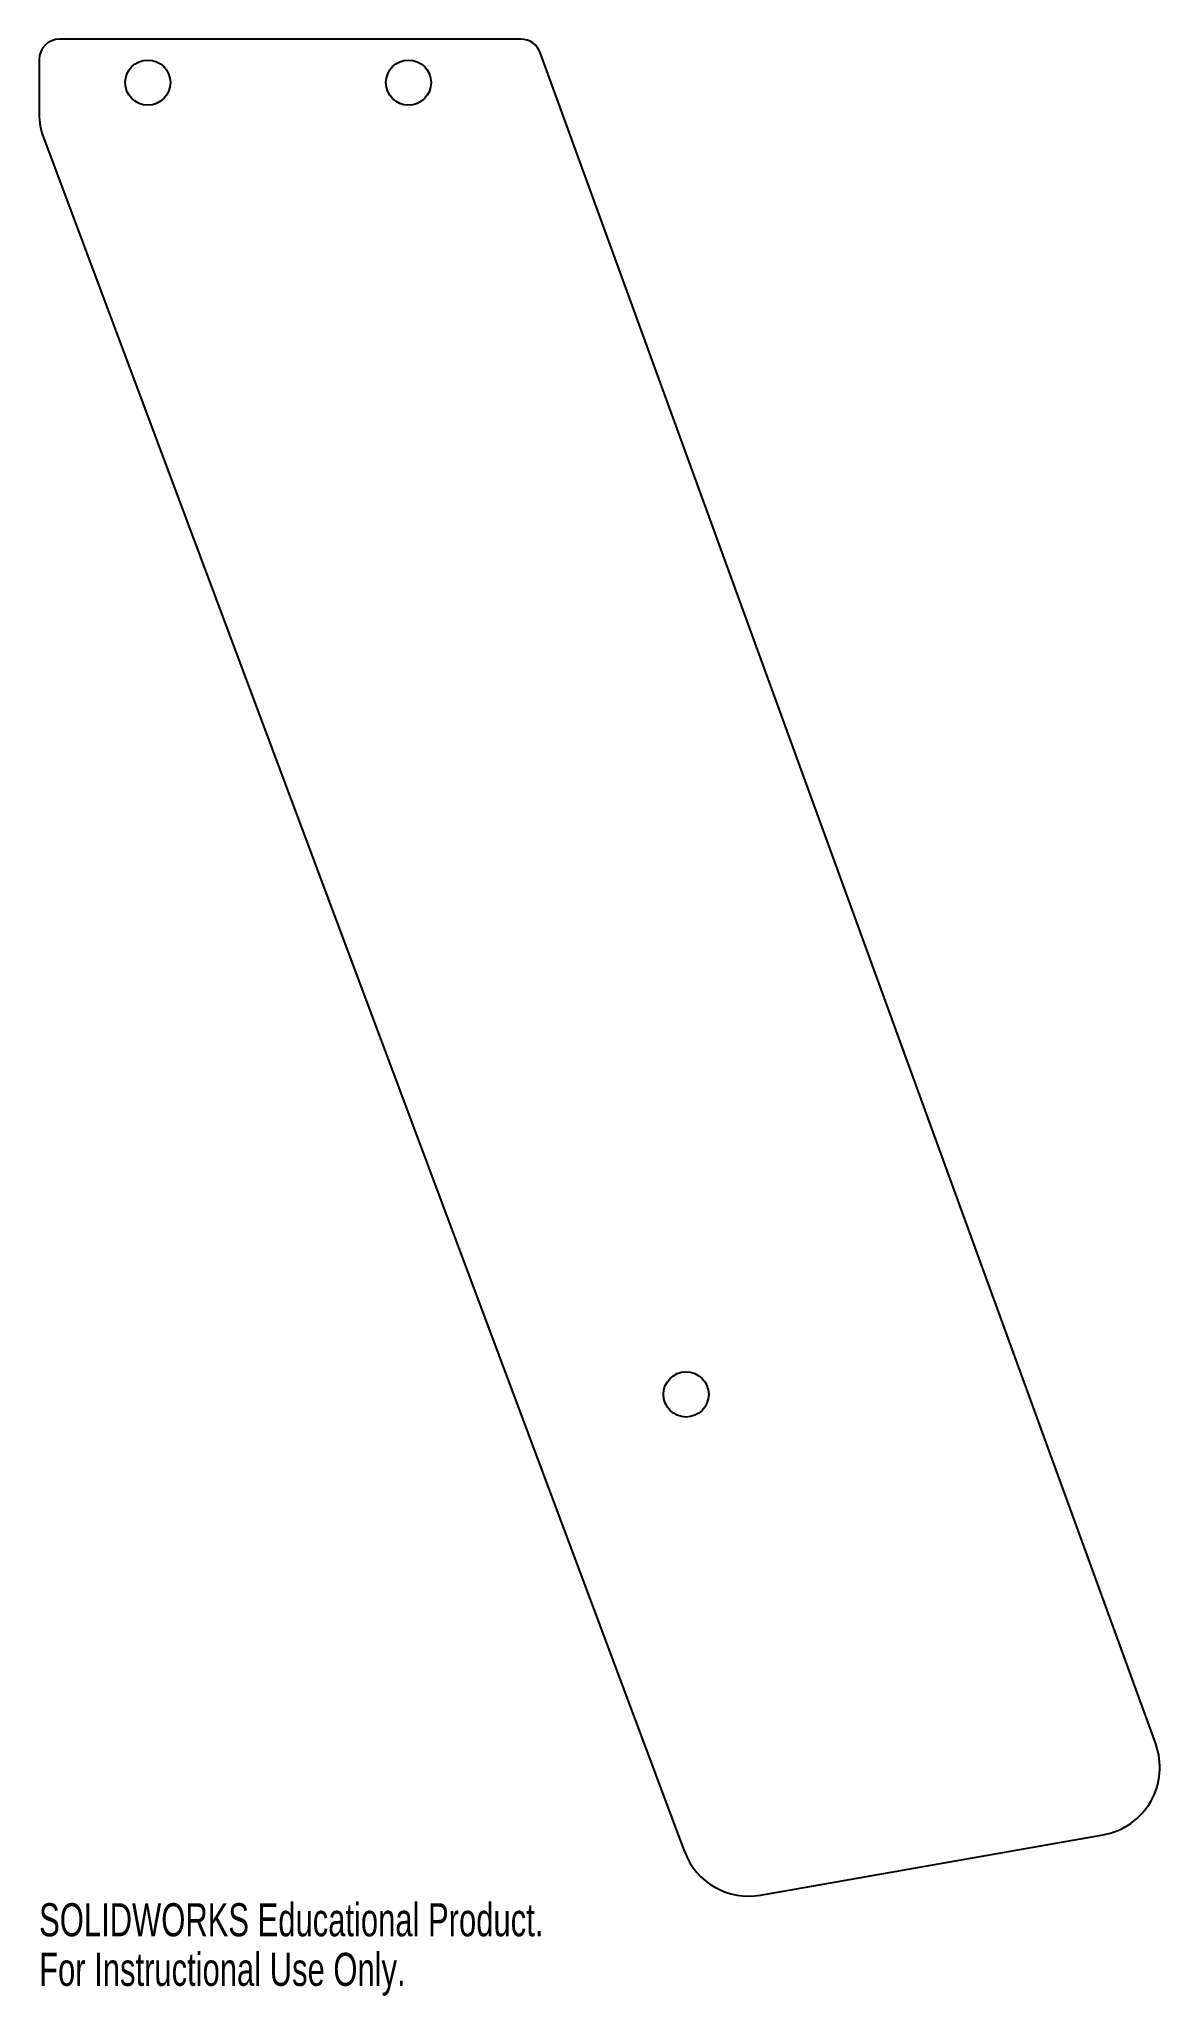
# Model space of a CAD drawing. Header units: millimetres. Extents: x 0 to 164, y -280 to 6.
import ezdxf

# ---------------------------------------------------------------- set-up
doc = ezdxf.new("R2010")
doc.units = ezdxf.units.MM
doc.styles.add('SLDTEXTSTYLE0', font='TXT', dxfattribs={"width": 0.7})

msp = doc.modelspace()

# ---------------------------------------------------------------- linework, layer by layer
at = {"color": 7, "linetype": 'Continuous', "lineweight": 25}
for p, q in [((70.4, 6.35), (3, 6.35)), ((0, 3.35), (0, -4.54)), ((163.17, -242.76), (73.22, 4.38)), ((0.63, -8.04), (94.33, -258.51)), ((105.43, -264.86), (155.51, -256.03))]:
    msp.add_line(p, q, dxfattribs=at)
for centre in [(15.88, 0), (53.98, 0), (94.54, -191.69)]:
    msp.add_circle(centre, 3.3, dxfattribs=at)
for centre, radius, start, end in [((3, 3.35), 3, 90, 180), ((70.4, 3.35), 3, 20, 90), ((10, -4.54), 10, 180, 200.5102), ((153.77, -246.18), 10, 280, 20), ((103.7, -255.01), 10, 200.5102, 280)]:
    msp.add_arc(centre, radius, start, end, dxfattribs=at)

# ---------------------------------------------------------------- texts
at = {"color": 7, "linetype": 'Continuous', "char_height": 4.8336, "attachment_point": 1, "style": 'SLDTEXTSTYLE0'}
for s, insert in [('SOLIDWORKS Educational Product.', (0, -266.03)), ('For Instructional Use Only.', (0, -273.28))]:
    msp.add_mtext(s, dxfattribs=dict(at, insert=insert))

doc.saveas('drawing.dxf')
